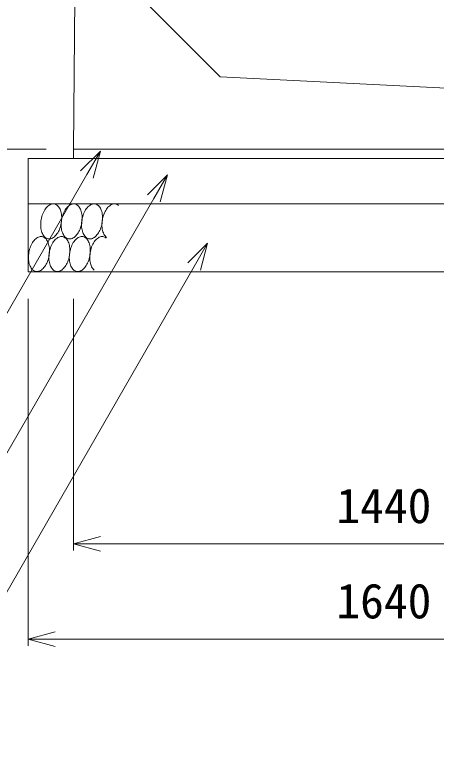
# Model space of a CAD drawing. Units: millimetres, scale not verified. Extents: x 0 to 252300, y 59400 to 118800.
# Drawn here: x 101683 to 104783, y 87871 to 93221 of the extents above; entities that cross this region are included whole.
import ezdxf
from ezdxf.enums import TextEntityAlignment as Align

# ---------------------------------------------------------------- set-up
doc = ezdxf.new("R2010")
doc.units = ezdxf.units.MM
doc.header["$LTSCALE"] = 300
for name, color, linetype, lineweight in [('0_2', 1, 'Continuous', 18), ('D-DCR', 7, 'Continuous', 18), ('D-STR', 1, 'Continuous', 18), ('D-STR-DIM', 7, 'Continuous', 18), ('D-STR-HTXT', 7, 'Continuous', 18)]:
    doc.layers.add(name, color=color, linetype=linetype, lineweight=lineweight)
doc.styles.add('ＭＳ ゴシック', font='')
doc.styles.get('ＭＳ ゴシック').set_extended_font_data('MS Gothic')

msp = doc.modelspace()

# ---------------------------------------------------------------- linework, layer by layer
at = {"layer": '0_2'}
for p, q in [((102314, 92217.2), (102167.6, 92070.8)), ((102314, 92217.2), (102214, 92044)), ((102260.4, 92017.2), (102314, 92217.2)), ((102806.1, 92043), (102659.6, 91896.6)), ((102806.1, 92043), (102706, 91869.8)), ((102752.4, 91843), (102806.1, 92043)), ((103101.9, 91541.4), (102955.6, 91394.8)), ((103101.9, 91541.4), (103002.1, 91368.1)), ((103048.5, 91341.3), (103101.9, 91541.4)), ((102115.7, 89330.5), (102315.7, 89384)), ((102315.7, 89276.9), (102115.7, 89330.5)), ((102115.7, 89330.5), (102315.7, 89330.5)), ((101782.4, 88630.5), (101982.4, 88684)), ((101982.4, 88576.9), (101782.4, 88630.5)), ((101782.4, 88630.5), (101982.4, 88630.5))]:
    msp.add_line(p, q, dxfattribs=at)
at = {"layer": 'D-DCR'}
for p, q in [((101922.2, 91806.9), (101916.1, 91800.2)), ((101928.5, 91812.8), (101922.2, 91806.9)), ((101935, 91817.8), (101928.5, 91812.8)), ((101941.6, 91822), (101935, 91817.8)), ((101948.4, 91825.2), (101941.6, 91822)), ((101955.1, 91827.5), (101948.4, 91825.2)), ((101961.8, 91828.8), (101955.1, 91827.5)), ((101968.5, 91829.1), (101961.8, 91828.8)), ((101975, 91828.5), (101968.5, 91829.1)), ((101981.3, 91826.9), (101975, 91828.5)), ((101987.5, 91824.3), (101981.3, 91826.9)), ((101993.3, 91820.7), (101987.5, 91824.3)), ((101998.9, 91816.3), (101993.3, 91820.7)), ((102004.1, 91811), (101998.9, 91816.3)), ((102008.9, 91804.8), (102004.1, 91811)), ((102013.3, 91797.9), (102008.9, 91804.8)), ((102072.2, 91806.9), (102066.1, 91800.2)), ((102078.5, 91812.8), (102072.2, 91806.9)), ((102085, 91817.8), (102078.5, 91812.8)), ((102091.6, 91822), (102085, 91817.8)), ((102098.4, 91825.2), (102091.6, 91822)), ((102105.1, 91827.5), (102098.4, 91825.2)), ((102111.8, 91828.8), (102105.1, 91827.5)), ((102118.5, 91829.1), (102111.8, 91828.8)), ((102125, 91828.5), (102118.5, 91829.1)), ((102131.3, 91826.9), (102125, 91828.5)), ((102137.5, 91824.3), (102131.3, 91826.9)), ((102143.3, 91820.7), (102137.5, 91824.3)), ((102148.9, 91816.3), (102143.3, 91820.7)), ((102154.1, 91811), (102148.9, 91816.3)), ((102158.9, 91804.8), (102154.1, 91811)), ((102163.3, 91797.9), (102158.9, 91804.8)), ((102222.2, 91806.9), (102216.1, 91800.2)), ((102228.5, 91812.8), (102222.2, 91806.9)), ((102235, 91817.8), (102228.5, 91812.8)), ((102241.6, 91822), (102235, 91817.8)), ((102248.4, 91825.2), (102241.6, 91822)), ((102255.1, 91827.5), (102248.4, 91825.2)), ((102261.8, 91828.8), (102255.1, 91827.5)), ((102268.5, 91829.1), (102261.8, 91828.8)), ((102275, 91828.5), (102268.5, 91829.1)), ((102281.3, 91826.9), (102275, 91828.5)), ((102287.5, 91824.3), (102281.3, 91826.9)), ((102293.3, 91820.7), (102287.5, 91824.3)), ((102298.9, 91816.3), (102293.3, 91820.7)), ((102304.1, 91811), (102298.9, 91816.3)), ((102308.9, 91804.8), (102304.1, 91811)), ((102313.3, 91797.9), (102308.9, 91804.8)), ((102369.6, 91804.2), (102363.7, 91797.1)), ((102375.9, 91810.4), (102369.6, 91804.2)), ((102382.3, 91815.8), (102375.9, 91810.4)), ((102388.9, 91820.4), (102382.3, 91815.8)), ((102395.5, 91824), (102388.9, 91820.4)), ((102402.3, 91826.6), (102395.5, 91824)), ((102409, 91828.4), (102402.3, 91826.6)), ((102415.7, 91829.1), (102409, 91828.4)), ((102422.3, 91828.9), (102415.7, 91829.1)), ((102428.7, 91827.7), (102422.3, 91828.9)), ((102434.9, 91825.5), (102428.7, 91827.7)), ((102440.9, 91822.3), (102434.9, 91825.5)), ((102446.6, 91818.3), (102440.9, 91822.3)), ((101890.7, 91756.5), (101886.9, 91746.2)), ((101895, 91766.4), (101890.7, 91756.5)), ((101899.7, 91775.7), (101895, 91766.4)), ((101904.8, 91784.6), (101899.7, 91775.7)), ((101910.3, 91792.7), (101904.8, 91784.6)), ((101916.1, 91800.2), (101910.3, 91792.7)), ((102017.2, 91790.2), (102013.3, 91797.9)), ((102020.6, 91781.8), (102017.2, 91790.2)), ((102023.5, 91772.8), (102020.6, 91781.8)), ((102025.9, 91763.2), (102023.5, 91772.8)), ((102027.7, 91753.2), (102025.9, 91763.2)), ((102028.9, 91742.8), (102027.7, 91753.2)), ((102040.7, 91756.5), (102036.9, 91746.2)), ((102045, 91766.4), (102040.7, 91756.5)), ((102049.7, 91775.7), (102045, 91766.4)), ((102054.8, 91784.6), (102049.7, 91775.7)), ((102060.3, 91792.7), (102054.8, 91784.6)), ((102066.1, 91800.2), (102060.3, 91792.7)), ((102167.2, 91790.2), (102163.3, 91797.9)), ((102170.6, 91781.8), (102167.2, 91790.2)), ((102173.5, 91772.8), (102170.6, 91781.8)), ((102175.9, 91763.2), (102173.5, 91772.8)), ((102177.7, 91753.2), (102175.9, 91763.2)), ((102178.9, 91742.8), (102177.7, 91753.2)), ((102190.7, 91756.5), (102186.9, 91746.2)), ((102195, 91766.4), (102190.7, 91756.5)), ((102199.7, 91775.7), (102195, 91766.4)), ((102204.8, 91784.6), (102199.7, 91775.7)), ((102210.3, 91792.7), (102204.8, 91784.6)), ((102216.1, 91800.2), (102210.3, 91792.7)), ((102317.2, 91790.2), (102313.3, 91797.9)), ((102320.6, 91781.8), (102317.2, 91790.2)), ((102323.5, 91772.8), (102320.6, 91781.8)), ((102325.9, 91763.2), (102323.5, 91772.8)), ((102327.7, 91753.2), (102325.9, 91763.2)), ((102328.9, 91742.8), (102327.7, 91753.2)), ((102339.1, 91752.2), (102335.4, 91741.7)), ((102343.1, 91762.3), (102339.1, 91752.2)), ((102347.7, 91771.9), (102343.1, 91762.3)), ((102352.7, 91780.9), (102347.7, 91771.9)), ((102358, 91789.4), (102352.7, 91780.9)), ((102363.7, 91797.1), (102358, 91789.4)), ((101876.9, 91702.3), (101875.7, 91691)), ((101878.5, 91713.5), (101876.9, 91702.3)), ((101880.8, 91724.6), (101878.5, 91713.5)), ((101883.6, 91735.5), (101880.8, 91724.6)), ((101886.9, 91746.2), (101883.6, 91735.5)), ((102026.9, 91702.3), (102025.7, 91691)), ((102026.3, 91687.4), (102027.9, 91698.6)), ((102028.5, 91713.5), (102026.9, 91702.3)), ((102027.9, 91698.6), (102029.1, 91709.9)), ((102030.8, 91724.6), (102028.5, 91713.5)), ((102029.5, 91732), (102028.9, 91742.8)), ((102029.1, 91709.9), (102029.6, 91721)), ((102029.6, 91721), (102029.5, 91732)), ((102033.6, 91735.5), (102030.8, 91724.6)), ((102036.9, 91746.2), (102033.6, 91735.5)), ((102176.9, 91702.3), (102175.7, 91691)), ((102176.3, 91687.4), (102177.9, 91698.6)), ((102178.5, 91713.5), (102176.9, 91702.3)), ((102177.9, 91698.6), (102179.1, 91709.9)), ((102180.8, 91724.6), (102178.5, 91713.5)), ((102179.5, 91732), (102178.9, 91742.8)), ((102179.1, 91709.9), (102179.6, 91721)), ((102179.6, 91721), (102179.5, 91732)), ((102183.6, 91735.5), (102180.8, 91724.6)), ((102186.9, 91746.2), (102183.6, 91735.5)), ((102326.3, 91697.6), (102325.5, 91686.4)), ((102327.8, 91708.8), (102326.3, 91697.6)), ((102326.3, 91687.4), (102327.9, 91698.6)), ((102329.8, 91719.9), (102327.8, 91708.8)), ((102327.9, 91698.6), (102329.1, 91709.9)), ((102329.5, 91732), (102328.9, 91742.8)), ((102329.1, 91709.9), (102329.6, 91721)), ((102329.6, 91721), (102329.5, 91732)), ((102332.3, 91731), (102329.8, 91719.9)), ((102335.4, 91741.7), (102332.3, 91731)), ((101875.7, 91691), (101875.2, 91679.9)), ((101875.2, 91679.9), (101875.3, 91668.9)), ((101875.3, 91668.9), (101875.9, 91658.2)), ((101875.9, 91658.2), (101877.2, 91647.7)), ((101877.2, 91647.7), (101879, 91637.7)), ((102009.8, 91634.5), (102014.1, 91644.4)), ((102014.1, 91644.4), (102017.9, 91654.7)), ((102017.9, 91654.7), (102021.2, 91665.4)), ((102021.2, 91665.4), (102024, 91676.3)), ((102024, 91676.3), (102026.3, 91687.4)), ((102025.7, 91691), (102025.2, 91679.9)), ((102025.2, 91679.9), (102025.3, 91668.9)), ((102025.3, 91668.9), (102025.9, 91658.2)), ((102025.9, 91658.2), (102027.2, 91647.7)), ((102027.2, 91647.7), (102029, 91637.7)), ((102159.8, 91634.5), (102164.1, 91644.4)), ((102164.1, 91644.4), (102167.9, 91654.7)), ((102167.9, 91654.7), (102171.2, 91665.4)), ((102171.2, 91665.4), (102174, 91676.3)), ((102174, 91676.3), (102176.3, 91687.4)), ((102175.7, 91691), (102175.2, 91679.9)), ((102175.2, 91679.9), (102175.3, 91668.9)), ((102175.3, 91668.9), (102175.9, 91658.2)), ((102175.9, 91658.2), (102177.2, 91647.7)), ((102177.2, 91647.7), (102179, 91637.7)), ((102309.8, 91634.5), (102314.1, 91644.4)), ((102314.1, 91644.4), (102317.9, 91654.7)), ((102317.9, 91654.7), (102321.2, 91665.4)), ((102321.2, 91665.4), (102324, 91676.3)), ((102324, 91676.3), (102326.3, 91687.4)), ((102325.5, 91686.4), (102325.2, 91675.3)), ((102325.2, 91675.3), (102325.5, 91664.4)), ((102325.5, 91664.4), (102326.4, 91653.7)), ((102326.4, 91653.7), (102327.8, 91643.5)), ((102327.8, 91643.5), (102329.9, 91633.6)), ((101871.8, 91588.8), (101865.1, 91587.5)), ((101878.5, 91589.1), (101871.8, 91588.8)), ((101885, 91588.5), (101878.5, 91589.1)), ((101879, 91637.7), (101881.3, 91628.1)), ((101881.3, 91628.1), (101884.2, 91619.1)), ((101884.2, 91619.1), (101887.6, 91610.8)), ((101887.6, 91610.8), (101891.5, 91603.1)), ((101891.5, 91603.1), (101895.9, 91596.1)), ((101895.9, 91596.1), (101900.7, 91589.9)), ((101900.7, 91589.9), (101905.9, 91584.6)), ((101976.3, 91588.1), (101982.6, 91594)), ((101982.6, 91594), (101988.7, 91600.7)), ((101988.7, 91600.7), (101994.5, 91608.2)), ((101994.5, 91608.2), (102000, 91616.4)), ((102000, 91616.4), (102005.1, 91625.2)), ((102005.1, 91625.2), (102009.8, 91634.5)), ((102021.8, 91588.8), (102015.1, 91587.5)), ((102028.5, 91589.1), (102021.8, 91588.8)), ((102035, 91588.5), (102028.5, 91589.1)), ((102029, 91637.7), (102031.3, 91628.1)), ((102031.3, 91628.1), (102034.2, 91619.1)), ((102034.2, 91619.1), (102037.6, 91610.8)), ((102037.6, 91610.8), (102041.5, 91603.1)), ((102041.5, 91603.1), (102045.9, 91596.1)), ((102045.9, 91596.1), (102050.7, 91589.9)), ((102050.7, 91589.9), (102055.9, 91584.6)), ((102126.3, 91588.1), (102132.6, 91594)), ((102132.6, 91594), (102138.7, 91600.7)), ((102138.7, 91600.7), (102144.5, 91608.2)), ((102144.5, 91608.2), (102150, 91616.4)), ((102150, 91616.4), (102155.1, 91625.2)), ((102155.1, 91625.2), (102159.8, 91634.5)), ((102171.8, 91588.8), (102165.1, 91587.5)), ((102178.5, 91589.1), (102171.8, 91588.8)), ((102185, 91588.5), (102178.5, 91589.1)), ((102179, 91637.7), (102181.3, 91628.1)), ((102181.3, 91628.1), (102184.2, 91619.1)), ((102184.2, 91619.1), (102187.6, 91610.8)), ((102187.6, 91610.8), (102191.5, 91603.1)), ((102191.5, 91603.1), (102195.9, 91596.1)), ((102195.9, 91596.1), (102200.7, 91589.9)), ((102200.7, 91589.9), (102205.9, 91584.6)), ((102276.3, 91588.1), (102282.6, 91594)), ((102282.6, 91594), (102288.7, 91600.7)), ((102288.7, 91600.7), (102294.5, 91608.2)), ((102294.5, 91608.2), (102300, 91616.4)), ((102300, 91616.4), (102305.1, 91625.2)), ((102305.1, 91625.2), (102309.8, 91634.5)), ((102325.7, 91589.1), (102319, 91588.4)), ((102332.3, 91588.9), (102325.7, 91589.1)), ((102329.9, 91633.6), (102332.5, 91624.3)), ((102338.7, 91587.7), (102332.3, 91588.9)), ((102332.5, 91624.3), (102335.6, 91615.5)), ((102335.6, 91615.5), (102339.2, 91607.4)), ((102339.2, 91607.4), (102343.3, 91600)), ((102343.3, 91600), (102347.9, 91593.4)), ((102347.9, 91593.4), (102352.9, 91587.6)), ((101809.7, 91535.7), (101805, 91526.4)), ((101814.8, 91544.6), (101809.7, 91535.7)), ((101820.3, 91552.7), (101814.8, 91544.6)), ((101826.1, 91560.2), (101820.3, 91552.7)), ((101832.2, 91566.9), (101826.1, 91560.2)), ((101838.5, 91572.8), (101832.2, 91566.9)), ((101845, 91577.8), (101838.5, 91572.8)), ((101851.6, 91582), (101845, 91577.8)), ((101858.4, 91585.2), (101851.6, 91582)), ((101865.1, 91587.5), (101858.4, 91585.2)), ((101891.3, 91586.9), (101885, 91588.5)), ((101897.5, 91584.3), (101891.3, 91586.9)), ((101903.3, 91580.7), (101897.5, 91584.3)), ((101908.9, 91576.3), (101903.3, 91580.7)), ((101905.9, 91584.6), (101911.5, 91580.2)), ((101914.1, 91571), (101908.9, 91576.3)), ((101911.5, 91580.2), (101917.3, 91576.6)), ((101918.9, 91564.8), (101914.1, 91571)), ((101917.3, 91576.6), (101923.5, 91574.1)), ((101923.3, 91557.9), (101918.9, 91564.8)), ((101927.2, 91550.2), (101923.3, 91557.9)), ((101923.5, 91574.1), (101929.8, 91572.4)), ((101930.6, 91541.8), (101927.2, 91550.2)), ((101929.8, 91572.4), (101936.4, 91571.8)), ((101933.5, 91532.8), (101930.6, 91541.8)), ((101936.4, 91571.8), (101943, 91572.1)), ((101943, 91572.1), (101949.7, 91573.4)), ((101949.7, 91573.4), (101956.5, 91575.7)), ((101959.7, 91535.7), (101955, 91526.4)), ((101956.5, 91575.7), (101963.2, 91578.9)), ((101964.8, 91544.6), (101959.7, 91535.7)), ((101963.2, 91578.9), (101969.8, 91583.1)), ((101970.3, 91552.7), (101964.8, 91544.6)), ((101969.8, 91583.1), (101976.3, 91588.1)), ((101976.1, 91560.2), (101970.3, 91552.7)), ((101982.2, 91566.9), (101976.1, 91560.2)), ((101988.5, 91572.8), (101982.2, 91566.9)), ((101995, 91577.8), (101988.5, 91572.8)), ((102001.6, 91582), (101995, 91577.8)), ((102008.4, 91585.2), (102001.6, 91582)), ((102015.1, 91587.5), (102008.4, 91585.2)), ((102041.3, 91586.9), (102035, 91588.5)), ((102047.5, 91584.3), (102041.3, 91586.9)), ((102053.3, 91580.7), (102047.5, 91584.3)), ((102058.9, 91576.3), (102053.3, 91580.7)), ((102055.9, 91584.6), (102061.5, 91580.2)), ((102064.1, 91571), (102058.9, 91576.3)), ((102061.5, 91580.2), (102067.3, 91576.6)), ((102068.9, 91564.8), (102064.1, 91571)), ((102067.3, 91576.6), (102073.5, 91574.1)), ((102073.3, 91557.9), (102068.9, 91564.8)), ((102077.2, 91550.2), (102073.3, 91557.9)), ((102073.5, 91574.1), (102079.8, 91572.4)), ((102080.6, 91541.8), (102077.2, 91550.2)), ((102079.8, 91572.4), (102086.4, 91571.8)), ((102083.5, 91532.8), (102080.6, 91541.8)), ((102086.4, 91571.8), (102093, 91572.1)), ((102093, 91572.1), (102099.7, 91573.4)), ((102099.7, 91573.4), (102106.5, 91575.7)), ((102109.7, 91535.7), (102105, 91526.4)), ((102106.5, 91575.7), (102113.2, 91578.9)), ((102114.8, 91544.6), (102109.7, 91535.7)), ((102113.2, 91578.9), (102119.8, 91583.1)), ((102120.3, 91552.7), (102114.8, 91544.6)), ((102119.8, 91583.1), (102126.3, 91588.1)), ((102126.1, 91560.2), (102120.3, 91552.7)), ((102132.2, 91566.9), (102126.1, 91560.2)), ((102138.5, 91572.8), (102132.2, 91566.9)), ((102145, 91577.8), (102138.5, 91572.8)), ((102151.6, 91582), (102145, 91577.8)), ((102158.4, 91585.2), (102151.6, 91582)), ((102165.1, 91587.5), (102158.4, 91585.2)), ((102191.3, 91586.9), (102185, 91588.5)), ((102197.5, 91584.3), (102191.3, 91586.9)), ((102203.3, 91580.7), (102197.5, 91584.3)), ((102208.9, 91576.3), (102203.3, 91580.7)), ((102205.9, 91584.6), (102211.5, 91580.2)), ((102214.1, 91571), (102208.9, 91576.3)), ((102211.5, 91580.2), (102217.3, 91576.6)), ((102218.9, 91564.8), (102214.1, 91571)), ((102217.3, 91576.6), (102223.5, 91574.1)), ((102223.3, 91557.9), (102218.9, 91564.8)), ((102227.2, 91550.2), (102223.3, 91557.9)), ((102223.5, 91574.1), (102229.8, 91572.4)), ((102230.6, 91541.8), (102227.2, 91550.2)), ((102229.8, 91572.4), (102236.4, 91571.8)), ((102233.5, 91532.8), (102230.6, 91541.8)), ((102236.4, 91571.8), (102243, 91572.1)), ((102243, 91572.1), (102249.7, 91573.4)), ((102249.7, 91573.4), (102256.5, 91575.7)), ((102256.5, 91575.7), (102263.2, 91578.9)), ((102262.7, 91540.9), (102257.7, 91531.9)), ((102268, 91549.4), (102262.7, 91540.9)), ((102263.2, 91578.9), (102269.8, 91583.1)), ((102273.7, 91557.1), (102268, 91549.4)), ((102269.8, 91583.1), (102276.3, 91588.1)), ((102279.6, 91564.2), (102273.7, 91557.1)), ((102285.9, 91570.4), (102279.6, 91564.2)), ((102292.3, 91575.8), (102285.9, 91570.4)), ((102298.9, 91580.4), (102292.3, 91575.8)), ((102305.5, 91584), (102298.9, 91580.4)), ((102312.3, 91586.6), (102305.5, 91584)), ((102319, 91588.4), (102312.3, 91586.6)), ((102344.9, 91585.5), (102338.7, 91587.7)), ((102350.9, 91582.3), (102344.9, 91585.5)), ((102356.6, 91578.3), (102350.9, 91582.3)), ((102352.9, 91587.6), (102358.2, 91582.6)), ((101790.8, 91484.6), (101788.5, 91473.5)), ((101793.6, 91495.5), (101790.8, 91484.6)), ((101796.9, 91506.2), (101793.6, 91495.5)), ((101800.7, 91516.5), (101796.9, 91506.2)), ((101805, 91526.4), (101800.7, 91516.5)), ((101935.9, 91523.2), (101933.5, 91532.8)), ((101937.7, 91513.2), (101935.9, 91523.2)), ((101938.9, 91502.8), (101937.7, 91513.2)), ((101940.8, 91484.6), (101938.5, 91473.5)), ((101939.5, 91492), (101938.9, 91502.8)), ((101939.6, 91481), (101939.5, 91492)), ((101943.6, 91495.5), (101940.8, 91484.6)), ((101946.9, 91506.2), (101943.6, 91495.5)), ((101950.7, 91516.5), (101946.9, 91506.2)), ((101955, 91526.4), (101950.7, 91516.5)), ((102085.9, 91523.2), (102083.5, 91532.8)), ((102087.7, 91513.2), (102085.9, 91523.2)), ((102088.9, 91502.8), (102087.7, 91513.2)), ((102090.8, 91484.6), (102088.5, 91473.5)), ((102089.5, 91492), (102088.9, 91502.8)), ((102089.6, 91481), (102089.5, 91492)), ((102093.6, 91495.5), (102090.8, 91484.6)), ((102096.9, 91506.2), (102093.6, 91495.5)), ((102100.7, 91516.5), (102096.9, 91506.2)), ((102105, 91526.4), (102100.7, 91516.5)), ((102235.9, 91523.2), (102233.5, 91532.8)), ((102237.7, 91513.2), (102235.9, 91523.2)), ((102238.9, 91502.8), (102237.7, 91513.2)), ((102239.5, 91492), (102238.9, 91502.8)), ((102239.6, 91481), (102239.5, 91492)), ((102242.3, 91491), (102239.8, 91479.9)), ((102245.4, 91501.7), (102242.3, 91491)), ((102249.1, 91512.2), (102245.4, 91501.7)), ((102253.1, 91522.3), (102249.1, 91512.2)), ((102257.7, 91531.9), (102253.1, 91522.3)), ((101785.7, 91451), (101785.2, 91439.9)), ((101785.2, 91439.9), (101785.3, 91428.9)), ((101785.3, 91428.9), (101785.9, 91418.2)), ((101786.9, 91462.3), (101785.7, 91451)), ((101788.5, 91473.5), (101786.9, 91462.3)), ((101931.2, 91425.4), (101934, 91436.3)), ((101934, 91436.3), (101936.3, 91447.4)), ((101935.7, 91451), (101935.2, 91439.9)), ((101935.2, 91439.9), (101935.3, 91428.9)), ((101935.3, 91428.9), (101935.9, 91418.2)), ((101936.9, 91462.3), (101935.7, 91451)), ((101936.3, 91447.4), (101937.9, 91458.6)), ((101938.5, 91473.5), (101936.9, 91462.3)), ((101937.9, 91458.6), (101939.1, 91469.9)), ((101939.1, 91469.9), (101939.6, 91481)), ((102081.2, 91425.4), (102084, 91436.3)), ((102084, 91436.3), (102086.3, 91447.4)), ((102085.7, 91451), (102085.2, 91439.9)), ((102085.2, 91439.9), (102085.3, 91428.9)), ((102085.3, 91428.9), (102085.9, 91418.2)), ((102086.9, 91462.3), (102085.7, 91451)), ((102086.3, 91447.4), (102087.9, 91458.6)), ((102088.5, 91473.5), (102086.9, 91462.3)), ((102087.9, 91458.6), (102089.1, 91469.9)), ((102089.1, 91469.9), (102089.6, 91481)), ((102231.2, 91425.4), (102234, 91436.3)), ((102234, 91436.3), (102236.3, 91447.4)), ((102235.5, 91446.4), (102235.2, 91435.3)), ((102235.2, 91435.3), (102235.5, 91424.4)), ((102236.3, 91457.6), (102235.5, 91446.4)), ((102237.8, 91468.8), (102236.3, 91457.6)), ((102236.3, 91447.4), (102237.9, 91458.6)), ((102239.8, 91479.9), (102237.8, 91468.8)), ((102237.9, 91458.6), (102239.1, 91469.9)), ((102239.1, 91469.9), (102239.6, 91481)), ((101785.9, 91418.2), (101787.2, 91407.7)), ((101787.2, 91407.7), (101789, 91397.7)), ((101789, 91397.7), (101791.3, 91388.1)), ((101791.3, 91388.1), (101794.2, 91379.1)), ((101794.2, 91379.1), (101797.6, 91370.8)), ((101904.5, 91368.2), (101910, 91376.4)), ((101910, 91376.4), (101915.1, 91385.2)), ((101915.1, 91385.2), (101919.8, 91394.5)), ((101919.8, 91394.5), (101924.1, 91404.4)), ((101924.1, 91404.4), (101927.9, 91414.7)), ((101927.9, 91414.7), (101931.2, 91425.4)), ((101935.9, 91418.2), (101937.2, 91407.7)), ((101937.2, 91407.7), (101939, 91397.7)), ((101939, 91397.7), (101941.3, 91388.1)), ((101941.3, 91388.1), (101944.2, 91379.1)), ((101944.2, 91379.1), (101947.6, 91370.8)), ((102054.5, 91368.2), (102060, 91376.4)), ((102060, 91376.4), (102065.1, 91385.2)), ((102065.1, 91385.2), (102069.8, 91394.5)), ((102069.8, 91394.5), (102074.1, 91404.4)), ((102074.1, 91404.4), (102077.9, 91414.7)), ((102077.9, 91414.7), (102081.2, 91425.4)), ((102085.9, 91418.2), (102087.2, 91407.7)), ((102087.2, 91407.7), (102089, 91397.7)), ((102089, 91397.7), (102091.3, 91388.1)), ((102091.3, 91388.1), (102094.2, 91379.1)), ((102094.2, 91379.1), (102097.6, 91370.8)), ((102204.5, 91368.2), (102210, 91376.4)), ((102210, 91376.4), (102215.1, 91385.2)), ((102215.1, 91385.2), (102219.8, 91394.5)), ((102219.8, 91394.5), (102224.1, 91404.4)), ((102224.1, 91404.4), (102227.9, 91414.7)), ((102227.9, 91414.7), (102231.2, 91425.4)), ((102235.5, 91424.4), (102236.4, 91413.7)), ((102236.4, 91413.7), (102237.8, 91403.5)), ((102237.8, 91403.5), (102239.9, 91393.6)), ((102239.9, 91393.6), (102242.5, 91384.3)), ((102242.5, 91384.3), (102245.6, 91375.5)), ((102245.6, 91375.5), (102249.2, 91367.4)), ((101797.6, 91370.8), (101801.5, 91363.1)), ((101801.5, 91363.1), (101805.9, 91356.1)), ((101805.9, 91356.1), (101810.7, 91349.9)), ((101810.7, 91349.9), (101815.9, 91344.6)), ((101815.9, 91344.6), (101821.5, 91340.2)), ((101821.5, 91340.2), (101827.3, 91336.6)), ((101827.3, 91336.6), (101833.5, 91334.1)), ((101833.5, 91334.1), (101839.8, 91332.4)), ((101839.8, 91332.4), (101846.4, 91331.8)), ((101846.4, 91331.8), (101853, 91332.1)), ((101853, 91332.1), (101859.7, 91333.4)), ((101859.7, 91333.4), (101866.5, 91335.7)), ((101866.5, 91335.7), (101873.2, 91338.9)), ((101873.2, 91338.9), (101879.8, 91343.1)), ((101879.8, 91343.1), (101886.3, 91348.1)), ((101886.3, 91348.1), (101892.6, 91354)), ((101892.6, 91354), (101898.7, 91360.7)), ((101898.7, 91360.7), (101904.5, 91368.2)), ((101947.6, 91370.8), (101951.5, 91363.1)), ((101951.5, 91363.1), (101955.9, 91356.1)), ((101955.9, 91356.1), (101960.7, 91349.9)), ((101960.7, 91349.9), (101965.9, 91344.6)), ((101965.9, 91344.6), (101971.5, 91340.2)), ((101971.5, 91340.2), (101977.3, 91336.6)), ((101977.3, 91336.6), (101983.5, 91334.1)), ((101983.5, 91334.1), (101989.8, 91332.4)), ((101989.8, 91332.4), (101996.4, 91331.8)), ((101996.4, 91331.8), (102003, 91332.1)), ((102003, 91332.1), (102009.7, 91333.4)), ((102009.7, 91333.4), (102016.5, 91335.7)), ((102016.5, 91335.7), (102023.2, 91338.9)), ((102023.2, 91338.9), (102029.8, 91343.1)), ((102029.8, 91343.1), (102036.3, 91348.1)), ((102036.3, 91348.1), (102042.6, 91354)), ((102042.6, 91354), (102048.7, 91360.7)), ((102048.7, 91360.7), (102054.5, 91368.2)), ((102097.6, 91370.8), (102101.5, 91363.1)), ((102101.5, 91363.1), (102105.9, 91356.1)), ((102105.9, 91356.1), (102110.7, 91349.9)), ((102110.7, 91349.9), (102115.9, 91344.6)), ((102115.9, 91344.6), (102121.5, 91340.2)), ((102121.5, 91340.2), (102127.3, 91336.6)), ((102127.3, 91336.6), (102133.5, 91334.1)), ((102133.5, 91334.1), (102139.8, 91332.4)), ((102139.8, 91332.4), (102146.4, 91331.8)), ((102146.4, 91331.8), (102153, 91332.1)), ((102153, 91332.1), (102159.7, 91333.4)), ((102159.7, 91333.4), (102166.5, 91335.7)), ((102166.5, 91335.7), (102173.2, 91338.9)), ((102173.2, 91338.9), (102179.8, 91343.1)), ((102179.8, 91343.1), (102186.3, 91348.1)), ((102186.3, 91348.1), (102192.6, 91354)), ((102192.6, 91354), (102198.7, 91360.7)), ((102198.7, 91360.7), (102204.5, 91368.2)), ((102249.2, 91367.4), (102253.3, 91360)), ((102253.3, 91360), (102257.9, 91353.4)), ((102257.9, 91353.4), (102262.9, 91347.6)), ((102262.9, 91347.6), (102268.2, 91342.6))]:
    msp.add_line(p, q, dxfattribs=at)
at = {"layer": 'D-STR'}
for p, q in [((102115.7, 92230.5), (102189.1, 99563.8)), ((103193.1, 92763.8), (102659.7, 93297.1)), ((106449.1, 92597.1), (103193.1, 92763.8)), ((102115.7, 92230.5), (106915.7, 92230.5)), ((102115.7, 92230.5), (102115.7, 92163.8)), ((101782.4, 92163.8), (107249.1, 92163.8)), ((101782.4, 92163.8), (101782.4, 91330.5)), ((101782.4, 91830.5), (107249.1, 91830.5)), ((101782.4, 91330.5), (107249.1, 91330.5))]:
    msp.add_line(p, q, dxfattribs=at)
at = {"layer": 'D-STR-DIM'}
for p, q in [((101915.7, 92230.5), (99032.4, 92230.5)), ((101915.7, 92230.5), (99032.4, 92230.5)), ((101782.4, 91130.5), (101782.4, 88580.5)), ((102115.7, 91130.5), (102115.7, 89280.5)), ((102315.7, 89330.5), (106715.7, 89330.5)), ((101982.4, 88630.5), (107049.1, 88630.5))]:
    msp.add_line(p, q, dxfattribs=at)
at = {"layer": 'D-STR-HTXT'}
for p, q in [((102214, 92044), (100959.3, 89870.8)), ((102706, 91869.8), (100974.1, 88870.8)), ((103002.1, 91368.1), (100988.8, 87870.8))]:
    msp.add_line(p, q, dxfattribs=at)

# ---------------------------------------------------------------- texts
at = {"layer": 'D-STR-DIM', "color": 1, "style": 'ＭＳ ゴシック'}
for s, p in [('1440', (104047.6, 89405.5)), ('1640', (104047.6, 88705.5))]:
    msp.add_text(s, height=256.6, dxfattribs=at).set_placement(p, align=Align.BOTTOM_LEFT)

doc.saveas('drawing.dxf')
